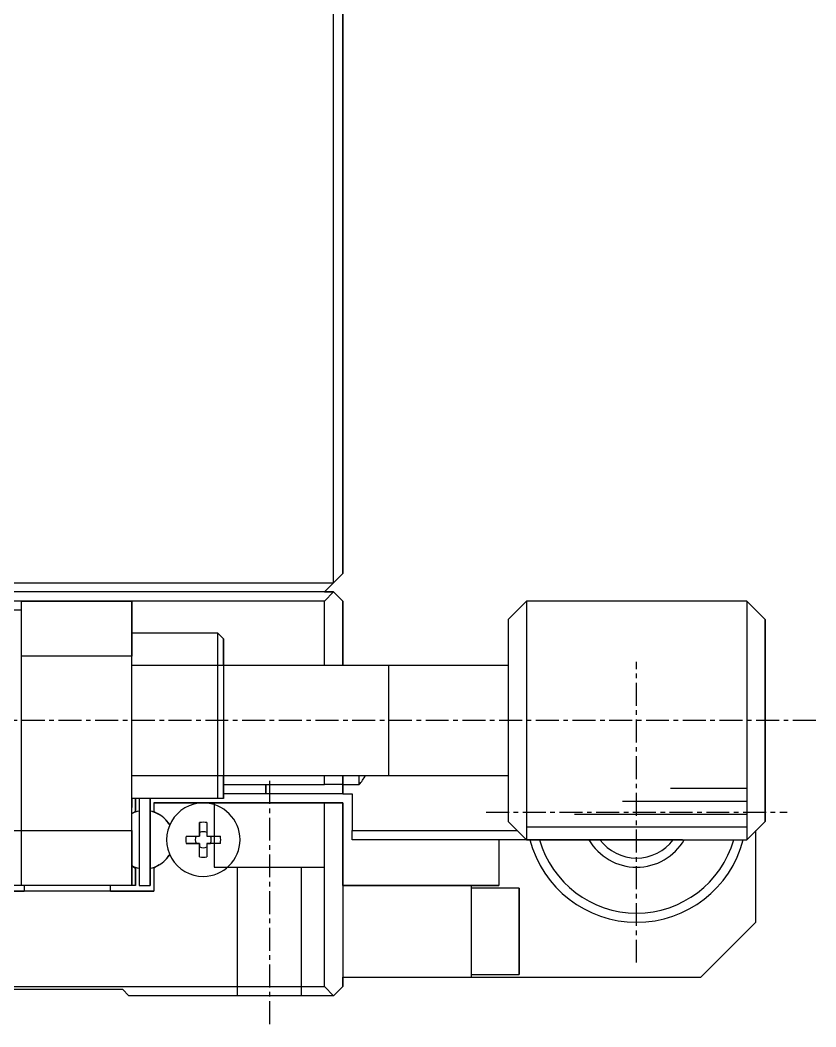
# Model space of a CAD drawing. Extents: x 97 to 299, y 65 to 330.
# Drawn here: x 134.4 to 177.7, y 87.6 to 142.5 of the extents above; entities that cross this region are included whole.
import ezdxf

# ---------------------------------------------------------------- set-up
doc = ezdxf.new("R2010")
doc.units = 0
doc.linetypes.add('CENTER', pattern=[2, 1.25, -0.25, 0.25, -0.25])
doc.layers.get('0').update_dxf_attribs({"linetype": 'CONTINUOUS'})
doc.layers.add('CENTER', color=1, linetype='CENTER')

# ---------------------------------------------------------------- blocks, each defined once
blk = doc.blocks.new('AID5592')
at = {"color": 3, "linetype": 'CONTINUOUS'}
for p, q in [((203.071955, 79.51), (207.234648, 79.51)), ((200.45952, 78.81), (207.234648, 78.81)), ((197.847084, 78.11), (207.234648, 78.11)), ((195.234648, 77.41), (207.234648, 77.41))]:
    blk.add_line(p, q, dxfattribs=at)
at = {"color": 7, "linetype": 'CONTINUOUS'}
blk.add_line((195.234648, 76.71), (207.234648, 76.71), dxfattribs=at)

msp = doc.modelspace()

# ---------------------------------------------------------------- linework, layer by layer
at = {"color": 7, "linetype": 'CONTINUOUS'}
for p, q in [((151.977, 116.306), (151.977, 152.506)), ((151.977, 146.306), (151.977, 112.306)), ((151.477, 111.806), (151.477, 145.806)), ((151.977, 116.306), (151.977, 116.306)), ((151.977, 116.258), (151.977, 116.306)), ((151.977, 116.306), (151.977, 116.306)), ((151.977, 112.306), (151.977, 116.258)), ((151.477, 111.806), (151.977, 112.306)), ((151.977, 112.306), (151.477, 111.806)), ((151.977, 112.306), (151.977, 112.306)), ((112.477, 111.806), (151.477, 111.806)), ((150.977, 111.306), (151.477, 111.806)), ((151.477, 111.806), (150.977, 111.306)), ((150.977, 111.306), (112.977, 111.306)), ((151.477, 111.306), (150.977, 111.306)), ((150.977, 111.306), (151.477, 111.306)), ((150.977, 110.806), (151.477, 111.306)), ((151.977, 110.806), (151.477, 111.306)), ((151.477, 111.306), (151.477, 111.306)), ((151.477, 111.306), (151.977, 110.806)), ((134.476, 110.806), (112.977, 110.806)), ((134.476, 110.306), (130.976, 110.306)), ((140.476, 110.806), (134.476, 110.806)), ((134.476, 110.806), (140.476, 110.806)), ((134.476, 110.806), (134.476, 110.806)), ((134.476, 107.806), (134.476, 110.806)), ((150.977, 110.806), (140.476, 110.806)), ((140.477, 109.056), (140.476, 110.806)), ((140.476, 110.806), (140.476, 110.806)), ((140.476, 110.806), (140.476, 107.806)), ((150.977, 107.306), (150.977, 110.806)), ((151.977, 107.306), (151.977, 110.806)), ((151.977, 110.806), (151.977, 107.306)), ((151.977, 110.806), (151.977, 110.806)), ((161.976, 110.806), (160.976, 109.806)), ((173.976, 110.806), (161.976, 110.806)), ((174.976, 109.806), (173.976, 110.806)), ((145.176, 109.056), (140.476, 109.056)), ((140.476, 104.306), (140.476, 109.056)), ((145.176, 100.056), (145.176, 109.056)), ((145.476, 108.756), (145.176, 109.056)), ((145.476, 108.756), (145.476, 100.056)), ((145.476, 107.306), (145.476, 108.756)), ((140.476, 107.806), (134.476, 107.806)), ((134.476, 98.306), (134.476, 107.806)), ((140.476, 98.306), (140.476, 107.806)), ((154.481, 107.306), (140.476, 107.306)), ((160.976, 107.306), (154.471, 107.306)), ((140.476, 100.056), (140.476, 104.306)), ((140.476, 101.306), (154.481, 101.306)), ((145.476, 100.056), (145.476, 101.306)), ((150.977, 100.806), (150.977, 101.306)), ((151.977, 101.306), (151.977, 100.806)), ((151.977, 100.806), (151.977, 101.306)), ((152.875, 100.806), (152.875, 101.306)), ((154.471, 101.306), (160.976, 101.306)), ((145.476, 100.806), (150.977, 100.806)), ((147.777, 100.306), (147.777, 100.806)), ((147.777, 100.806), (147.777, 100.306)), ((151.977, 100.806), (150.977, 100.806)), ((151.977, 100.806), (152.875, 100.806)), ((151.977, 100.806), (151.977, 100.306)), ((151.977, 100.806), (151.977, 100.806)), ((151.977, 100.306), (151.977, 100.806)), ((145.176, 100.056), (140.476, 100.056)), ((140.476, 100.056), (140.476, 99.556)), ((140.476, 99.556), (140.476, 100.056)), ((140.477, 95.306), (140.477, 100.056)), ((140.677, 99.35), (140.677, 100.056)), ((140.677, 100.056), (140.677, 99.35)), ((140.877, 100.056), (140.877, 95.306)), ((141.477, 95.306), (141.477, 100.056)), ((141.477, 100.056), (141.477, 99.365)), ((145.476, 100.056), (145.176, 100.056)), ((147.777, 100.306), (145.476, 100.306)), ((151.977, 100.306), (147.777, 100.306)), ((151.977, 100.306), (152.477, 100.306)), ((152.477, 100.306), (152.477, 98.306)), ((140.677, 99.35), (140.477, 99.234)), ((140.477, 99.235), (140.677, 99.35)), ((140.677, 99.35), (140.677, 99.35)), ((141.477, 99.456), (141.477, 96.156)), ((141.477, 99.456), (141.477, 99.365)), ((141.477, 99.456), (141.477, 99.365)), ((141.477, 99.456), (141.477, 99.365)), ((141.477, 99.456), (141.477, 99.365)), ((141.477, 99.456), (141.477, 99.365)), ((141.477, 99.456), (141.477, 99.365)), ((141.477, 99.456), (141.477, 99.365)), ((141.477, 99.365), (141.477, 99.456)), ((141.477, 99.365), (141.477, 99.456)), ((141.477, 99.365), (141.477, 99.456)), ((141.477, 99.365), (141.477, 99.456)), ((141.477, 99.365), (141.477, 99.456)), ((141.477, 99.365), (141.477, 99.456)), ((141.477, 99.365), (141.477, 99.456)), ((141.477, 99.365), (141.477, 99.456)), ((141.677, 99.806), (144.377, 99.806)), ((144.377, 99.806), (141.677, 99.806)), ((141.677, 99.806), (141.677, 99.35)), ((141.677, 99.806), (141.677, 99.806)), ((141.677, 99.35), (141.97, 99.181)), ((144.377, 99.806), (150.977, 99.806)), ((150.977, 99.806), (144.377, 99.806)), ((150.977, 99.806), (144.977, 99.806)), ((150.977, 99.806), (144.977, 99.806)), ((150.977, 99.806), (144.977, 99.806)), ((150.977, 99.806), (144.977, 99.806)), ((150.977, 89.806), (150.977, 99.806)), ((151.977, 99.806), (150.977, 99.806)), ((150.977, 99.806), (151.977, 99.806)), ((151.977, 99.806), (151.977, 89.806)), ((151.977, 95.306), (151.977, 99.806)), ((151.977, 99.806), (151.977, 99.806)), ((140.477, 99.235), (140.477, 99.231)), ((140.477, 99.231), (140.477, 99.235)), ((160.976, 98.806), (161.976, 97.806)), ((173.976, 97.806), (174.976, 98.806)), ((130.976, 98.306), (134.476, 98.306)), ((134.476, 98.306), (140.476, 98.306)), ((134.476, 95.306), (134.476, 98.306)), ((140.476, 98.306), (140.476, 95.306)), ((144.177, 98.006), (144.177, 98.735)), ((144.177, 98.735), (144.177, 98.192)), ((144.577, 98.735), (144.577, 98.006)), ((151.977, 96.056), (151.977, 98.556)), ((151.977, 98.556), (151.977, 97.306)), ((152.477, 98.306), (161.476, 98.306)), ((152.477, 97.806), (152.477, 98.306)), ((174.477, 93.306), (174.477, 98.307)), ((174.477, 93.306), (174.477, 98.307)), ((143.448, 98.006), (144.177, 98.006)), ((144.177, 98.192), (144.177, 98.006)), ((144.577, 98.006), (145.305, 98.006)), ((161.976, 97.806), (152.477, 97.806)), ((160.477, 97.806), (160.477, 95.306)), ((170.477, 97.806), (161.976, 97.806)), ((143.448, 97.606), (143.99, 97.606)), ((144.177, 97.606), (143.448, 97.606)), ((143.99, 97.606), (144.177, 97.606)), ((144.177, 97.606), (144.177, 97.419)), ((144.177, 96.877), (144.177, 97.606)), ((144.177, 96.877), (144.177, 97.419)), ((144.577, 97.606), (144.763, 97.606)), ((145.305, 97.606), (144.577, 97.606)), ((144.577, 97.606), (144.577, 96.877)), ((145.305, 97.606), (144.763, 97.606)), ((151.977, 97.306), (151.977, 96.056)), ((140.477, 96.377), (140.677, 96.261)), ((140.677, 96.261), (140.477, 96.377)), ((140.677, 95.306), (140.677, 96.261)), ((140.677, 96.261), (140.677, 96.261)), ((140.677, 96.261), (140.677, 95.306)), ((141.477, 96.247), (141.477, 96.156)), ((141.477, 96.156), (141.477, 96.247)), ((141.477, 96.247), (141.477, 96.156)), ((141.477, 96.156), (141.477, 96.247)), ((141.477, 96.247), (141.477, 96.156)), ((141.477, 96.156), (141.477, 96.247)), ((141.477, 96.247), (141.477, 96.156)), ((141.477, 96.156), (141.477, 96.247)), ((141.477, 96.247), (141.477, 96.156)), ((141.477, 96.156), (141.477, 96.247)), ((141.477, 96.247), (141.477, 96.156)), ((141.477, 96.156), (141.477, 96.247)), ((141.477, 96.247), (141.477, 96.156)), ((141.477, 96.156), (141.477, 96.247)), ((141.477, 96.156), (141.477, 96.247)), ((141.477, 96.247), (141.477, 95.306)), ((141.97, 96.431), (141.677, 96.261)), ((141.677, 96.261), (141.677, 95.006)), ((141.677, 95.006), (122.277, 95.006)), ((134.476, 95.306), (123.477, 95.306)), ((133.477, 95.006), (134.477, 95.006)), ((140.476, 95.306), (134.476, 95.306)), ((139.477, 95.006), (134.477, 95.006)), ((134.477, 95.006), (134.627, 95.006)), ((134.477, 95.006), (134.477, 95.006)), ((134.627, 95.006), (134.477, 95.006)), ((134.627, 95.306), (134.627, 95.006)), ((139.327, 95.006), (139.327, 95.306)), ((139.327, 95.006), (139.477, 95.006)), ((139.477, 95.006), (139.327, 95.006)), ((139.477, 95.006), (141.677, 95.006)), ((139.477, 95.006), (139.477, 95.006)), ((140.476, 95.306), (140.477, 95.306)), ((140.677, 95.306), (140.477, 95.306)), ((140.677, 95.306), (140.677, 95.306)), ((140.877, 95.306), (141.477, 95.306)), ((141.477, 95.306), (141.477, 95.306)), ((151.977, 95.306), (151.977, 90.306)), ((151.977, 95.306), (160.477, 95.306)), ((158.977, 95.306), (151.977, 95.306)), ((151.977, 95.306), (151.977, 95.306)), ((158.977, 90.306), (158.977, 95.306)), ((160.477, 95.306), (158.977, 95.306)), ((158.977, 95.156), (158.977, 95.306)), ((158.977, 95.306), (158.977, 95.306)), ((161.577, 95.156), (158.977, 95.156)), ((161.577, 92.806), (161.577, 95.156)), ((161.577, 95.156), (161.577, 90.456)), ((161.577, 93.441), (161.577, 94.076)), ((161.577, 94.076), (161.577, 93.441)), ((161.577, 92.171), (161.577, 93.441)), ((161.577, 93.441), (161.577, 92.171)), ((174.477, 93.306), (171.477, 90.306)), ((171.477, 90.306), (174.477, 93.306)), ((174.477, 93.306), (174.477, 93.306)), ((161.577, 90.456), (161.577, 92.806)), ((161.577, 91.536), (161.577, 92.171)), ((161.577, 92.171), (161.577, 91.536)), ((151.977, 90.306), (158.977, 90.306)), ((151.977, 89.806), (151.977, 90.306)), ((158.977, 90.456), (161.577, 90.456)), ((158.977, 90.306), (158.977, 90.456)), ((158.977, 90.306), (171.477, 90.306)), ((158.977, 90.306), (158.977, 90.306)), ((171.477, 90.306), (171.477, 90.306)), ((112.977, 89.806), (150.977, 89.806)), ((123.977, 89.656), (139.977, 89.656)), ((139.977, 89.656), (140.327, 89.306)), ((151.477, 89.306), (150.977, 89.806)), ((151.477, 89.306), (151.977, 89.806)), ((151.977, 89.806), (151.477, 89.306)), ((151.977, 89.806), (151.977, 89.806)), ((151.477, 89.306), (140.327, 89.306)), ((151.477, 89.306), (151.477, 89.306))]:
    msp.add_line(p, q, dxfattribs=at)
at = {"color": 9, "linetype": 'CONTINUOUS'}
for p, q in [((154.476, 104.279), (154.476, 107.306)), ((154.476, 101.306), (154.476, 104.279))]:
    msp.add_line(p, q, dxfattribs=at)
at = {"color": 3, "linetype": 'CONTINUOUS'}
for p, q in [((144.977, 99.806), (144.977, 96.306)), ((144.977, 96.306), (150.977, 96.306)), ((146.227, 96.306), (146.227, 89.306)), ((149.727, 89.306), (149.727, 96.306))]:
    msp.add_line(p, q, dxfattribs=at)
at = {"color": 7, "linetype": 'CONTINUOUS'}
for points in [[(161.976, 110.806, 0), (161.976, 110.805, 0), (161.976, 110.804, 0), (161.976, 110.801, 0), (161.976, 110.798, 0), (161.976, 110.793, 0), (161.976, 110.788, 0), (161.976, 110.782, 0), (161.976, 110.774, 0), (161.976, 110.766, 0), (161.976, 110.756, 0), (161.976, 110.746, 0), (161.976, 110.735, 0), (161.976, 110.722, 0), (161.976, 110.709, 0), (161.976, 110.695, 0), (161.976, 110.68, 0), (161.976, 110.663, 0), (161.976, 110.646, 0), (161.976, 110.628, 0), (161.976, 110.609, 0), (161.976, 110.589, 0), (161.976, 110.568, 0), (161.976, 110.546, 0), (161.976, 110.523, 0), (161.976, 110.499, 0), (161.976, 110.474, 0), (161.976, 110.448, 0), (161.976, 110.422, 0), (161.976, 110.394, 0), (161.976, 110.365, 0), (161.976, 110.336, 0), (161.976, 110.305, 0), (161.976, 110.274, 0), (161.976, 110.242, 0), (161.976, 110.209, 0), (161.976, 110.175, 0), (161.976, 110.14, 0), (161.976, 110.104, 0), (161.976, 110.067, 0), (161.976, 110.03, 0), (161.976, 109.991, 0), (161.976, 109.952, 0), (161.976, 109.912, 0), (161.976, 109.871, 0), (161.976, 109.829, 0), (161.976, 109.786, 0), (161.976, 109.743, 0), (161.976, 109.698, 0), (161.976, 109.653, 0), (161.976, 109.607, 0), (161.976, 109.56, 0), (161.976, 109.512, 0), (161.976, 109.464, 0), (161.976, 109.415, 0), (161.976, 109.365, 0), (161.976, 109.314, 0), (161.976, 109.263, 0), (161.976, 109.21, 0), (161.976, 109.157, 0), (161.976, 109.103, 0), (161.976, 109.049, 0), (161.976, 108.994, 0), (161.976, 108.938, 0), (161.976, 108.881, 0), (161.976, 108.824, 0), (161.976, 108.766, 0), (161.976, 108.707, 0), (161.976, 108.648, 0), (161.976, 108.588, 0), (161.976, 108.527, 0), (161.976, 108.466, 0), (161.976, 108.404, 0), (161.976, 108.341, 0), (161.976, 108.278, 0), (161.976, 108.214, 0), (161.976, 108.15, 0), (161.976, 108.085, 0), (161.976, 108.019, 0), (161.976, 107.953, 0), (161.976, 107.886, 0), (161.976, 107.819, 0), (161.976, 107.751, 0), (161.976, 107.683, 0), (161.976, 107.614, 0), (161.976, 107.545, 0), (161.976, 107.475, 0), (161.976, 107.405, 0), (161.976, 107.334, 0), (161.976, 107.263, 0), (161.976, 107.191, 0), (161.976, 107.119, 0), (161.976, 107.047, 0), (161.976, 106.974, 0), (161.976, 106.9, 0), (161.976, 106.827, 0), (161.976, 106.752, 0), (161.976, 106.678, 0), (161.976, 106.603, 0), (161.976, 106.528, 0), (161.976, 106.452, 0), (161.976, 106.376, 0), (161.976, 106.3, 0), (161.976, 106.224, 0), (161.976, 106.147, 0), (161.976, 106.07, 0), (161.976, 105.992, 0), (161.976, 105.915, 0), (161.976, 105.837, 0), (161.976, 105.759, 0), (161.976, 105.681, 0), (161.976, 105.602, 0), (161.976, 105.523, 0), (161.976, 105.444, 0), (161.976, 105.365, 0), (161.976, 105.286, 0), (161.976, 105.207, 0), (161.976, 105.127, 0), (161.976, 105.048, 0), (161.976, 104.968, 0), (161.976, 104.888, 0), (161.976, 104.808, 0), (161.976, 104.728, 0), (161.976, 104.648, 0), (161.976, 104.568, 0), (161.976, 104.488, 0), (161.976, 104.407, 0), (161.976, 104.327, 0), (161.976, 104.247, 0)], [(173.976, 110.806, 0), (173.976, 110.804, 0), (173.976, 110.798, 0), (173.976, 110.788, 0), (173.976, 110.775, 0), (173.976, 110.757, 0), (173.976, 110.736, 0), (173.976, 110.71, 0), (173.976, 110.681, 0), (173.976, 110.648, 0), (173.976, 110.611, 0), (173.976, 110.57, 0), (173.976, 110.526, 0), (173.976, 110.478, 0), (173.976, 110.426, 0), (173.976, 110.37, 0), (173.976, 110.311, 0), (173.976, 110.248, 0), (173.976, 110.182, 0), (173.976, 110.112, 0), (173.976, 110.038, 0), (173.976, 109.961, 0), (173.976, 109.881, 0), (173.976, 109.797, 0), (173.976, 109.71, 0), (173.976, 109.62, 0), (173.976, 109.527, 0), (173.976, 109.43, 0), (173.976, 109.33, 0), (173.976, 109.228, 0), (173.976, 109.122, 0), (173.976, 109.014, 0), (173.976, 108.902, 0), (173.976, 108.788, 0), (173.976, 108.671, 0), (173.976, 108.552, 0), (173.976, 108.429, 0), (173.976, 108.305, 0), (173.976, 108.178, 0), (173.976, 108.049, 0), (173.976, 107.917, 0), (173.976, 107.783, 0), (173.976, 107.648, 0), (173.976, 107.51, 0), (173.976, 107.37, 0), (173.976, 107.228, 0), (173.976, 107.085, 0), (173.976, 106.94, 0), (173.976, 106.793, 0), (173.976, 106.645, 0), (173.976, 106.496, 0), (173.976, 106.345, 0), (173.976, 106.193, 0), (173.976, 106.04, 0), (173.976, 105.885, 0), (173.976, 105.73, 0), (173.976, 105.574, 0), (173.976, 105.417, 0), (173.976, 105.26, 0), (173.976, 105.102, 0), (173.976, 104.943, 0), (173.976, 104.784, 0), (173.976, 104.625, 0), (173.976, 104.465, 0), (173.976, 104.306, 0), (173.976, 104.146, 0), (173.976, 103.987, 0), (173.976, 103.828, 0), (173.976, 103.669, 0), (173.976, 103.51, 0), (173.976, 103.352, 0), (173.976, 103.195, 0), (173.976, 103.038, 0), (173.976, 102.882, 0), (173.976, 102.726, 0), (173.976, 102.572, 0), (173.976, 102.419, 0), (173.976, 102.267, 0), (173.976, 102.116, 0), (173.976, 101.967, 0), (173.976, 101.818, 0), (173.976, 101.672, 0), (173.976, 101.527, 0), (173.976, 101.383, 0), (173.976, 101.242, 0), (173.976, 101.102, 0), (173.976, 100.964, 0), (173.976, 100.828, 0), (173.976, 100.695, 0), (173.976, 100.563, 0), (173.976, 100.434, 0), (173.976, 100.307, 0), (173.976, 100.182, 0), (173.976, 100.06, 0), (173.976, 99.941, 0), (173.976, 99.824, 0), (173.976, 99.71, 0), (173.976, 99.598, 0), (173.976, 99.49, 0), (173.976, 99.384, 0), (173.976, 99.281, 0), (173.976, 99.182, 0), (173.976, 99.085, 0), (173.976, 98.992, 0), (173.976, 98.901, 0), (173.976, 98.814, 0), (173.976, 98.731, 0), (173.976, 98.65, 0), (173.976, 98.573, 0), (173.976, 98.5, 0), (173.976, 98.43, 0), (173.976, 98.364, 0), (173.976, 98.301, 0), (173.976, 98.241, 0), (173.976, 98.186, 0), (173.976, 98.134, 0), (173.976, 98.086, 0), (173.976, 98.041, 0), (173.976, 98.001, 0), (173.976, 97.964, 0), (173.976, 97.931, 0), (173.976, 97.901, 0), (173.976, 97.876, 0), (173.976, 97.855, 0), (173.976, 97.837, 0), (173.976, 97.823, 0), (173.976, 97.814, 0), (173.976, 97.808, 0), (173.976, 97.806, 0)], [(160.976, 109.806, 0), (160.976, 109.805, 0), (160.976, 109.804, 0), (160.976, 109.802, 0), (160.976, 109.799, 0), (160.976, 109.795, 0), (160.976, 109.791, 0), (160.976, 109.785, 0), (160.976, 109.779, 0), (160.976, 109.772, 0), (160.976, 109.764, 0), (160.976, 109.755, 0), (160.976, 109.746, 0), (160.976, 109.735, 0), (160.976, 109.724, 0), (160.976, 109.712, 0), (160.976, 109.699, 0), (160.976, 109.685, 0), (160.976, 109.671, 0), (160.976, 109.655, 0), (160.976, 109.639, 0), (160.976, 109.622, 0), (160.976, 109.604, 0), (160.976, 109.586, 0), (160.976, 109.566, 0), (160.976, 109.546, 0), (160.976, 109.525, 0), (160.976, 109.503, 0), (160.976, 109.481, 0), (160.976, 109.457, 0), (160.976, 109.433, 0), (160.976, 109.408, 0), (160.976, 109.382, 0), (160.976, 109.356, 0), (160.976, 109.329, 0), (160.976, 109.301, 0), (160.976, 109.272, 0), (160.976, 109.242, 0), (160.976, 109.212, 0), (160.976, 109.181, 0), (160.976, 109.149, 0), (160.976, 109.117, 0), (160.976, 109.083, 0), (160.976, 109.049, 0), (160.976, 109.015, 0), (160.976, 108.979, 0), (160.976, 108.943, 0), (160.976, 108.906, 0), (160.976, 108.869, 0), (160.976, 108.83, 0), (160.976, 108.791, 0), (160.976, 108.752, 0), (160.976, 108.711, 0), (160.976, 108.67, 0), (160.976, 108.629, 0), (160.976, 108.586, 0), (160.976, 108.544, 0), (160.976, 108.5, 0), (160.976, 108.456, 0), (160.976, 108.411, 0), (160.976, 108.365, 0), (160.976, 108.319, 0), (160.976, 108.273, 0), (160.976, 108.225, 0), (160.976, 108.177, 0), (160.976, 108.129, 0), (160.976, 108.08, 0), (160.976, 108.03, 0), (160.976, 107.98, 0), (160.976, 107.929, 0), (160.976, 107.878, 0), (160.976, 107.826, 0), (160.976, 107.773, 0), (160.976, 107.72, 0), (160.976, 107.667, 0), (160.976, 107.613, 0), (160.976, 107.558, 0), (160.976, 107.503, 0), (160.976, 107.448, 0), (160.976, 107.392, 0), (160.976, 107.336, 0), (160.976, 107.279, 0), (160.976, 107.221, 0), (160.976, 107.164, 0), (160.976, 107.105, 0), (160.976, 107.047, 0), (160.976, 106.988, 0), (160.976, 106.928, 0), (160.976, 106.868, 0), (160.976, 106.808, 0), (160.976, 106.747, 0), (160.976, 106.686, 0), (160.976, 106.625, 0), (160.976, 106.563, 0), (160.976, 106.501, 0), (160.976, 106.439, 0), (160.976, 106.376, 0), (160.976, 106.313, 0), (160.976, 106.25, 0), (160.976, 106.186, 0), (160.976, 106.122, 0), (160.976, 106.058, 0), (160.976, 105.993, 0), (160.976, 105.929, 0), (160.976, 105.864, 0), (160.976, 105.798, 0), (160.976, 105.733, 0), (160.976, 105.667, 0), (160.976, 105.601, 0), (160.976, 105.535, 0), (160.976, 105.469, 0), (160.976, 105.403, 0), (160.976, 105.336, 0), (160.976, 105.269, 0), (160.976, 105.202, 0), (160.976, 105.135, 0), (160.976, 105.068, 0), (160.976, 105.001, 0), (160.976, 104.934, 0), (160.976, 104.866, 0), (160.976, 104.798, 0), (160.976, 104.731, 0), (160.976, 104.663, 0), (160.976, 104.595, 0), (160.976, 104.528, 0), (160.976, 104.46, 0), (160.976, 104.392, 0), (160.976, 104.324, 0), (160.976, 104.256, 0)], [(174.976, 109.806, 0), (174.976, 109.804, 0), (174.976, 109.799, 0), (174.976, 109.791, 0), (174.976, 109.779, 0), (174.976, 109.765, 0), (174.976, 109.746, 0), (174.976, 109.725, 0), (174.976, 109.7, 0), (174.976, 109.672, 0), (174.976, 109.641, 0), (174.976, 109.607, 0), (174.976, 109.569, 0), (174.976, 109.528, 0), (174.976, 109.484, 0), (174.976, 109.437, 0), (174.976, 109.387, 0), (174.976, 109.334, 0), (174.976, 109.278, 0), (174.976, 109.219, 0), (174.976, 109.156, 0), (174.976, 109.091, 0), (174.976, 109.023, 0), (174.976, 108.953, 0), (174.976, 108.879, 0), (174.976, 108.803, 0), (174.976, 108.724, 0), (174.976, 108.642, 0), (174.976, 108.557, 0), (174.976, 108.471, 0), (174.976, 108.381, 0), (174.976, 108.289, 0), (174.976, 108.195, 0), (174.976, 108.098, 0), (174.976, 107.999, 0), (174.976, 107.898, 0), (174.976, 107.795, 0), (174.976, 107.69, 0), (174.976, 107.582, 0), (174.976, 107.473, 0), (174.976, 107.362, 0), (174.976, 107.248, 0), (174.976, 107.133, 0), (174.976, 107.017, 0), (174.976, 106.899, 0), (174.976, 106.779, 0), (174.976, 106.657, 0), (174.976, 106.535, 0), (174.976, 106.411, 0), (174.976, 106.285, 0), (174.976, 106.159, 0), (174.976, 106.031, 0), (174.976, 105.902, 0), (174.976, 105.773, 0), (174.976, 105.642, 0), (174.976, 105.511, 0), (174.976, 105.379, 0), (174.976, 105.246, 0), (174.976, 105.113, 0), (174.976, 104.979, 0), (174.976, 104.845, 0), (174.976, 104.71, 0), (174.976, 104.576, 0), (174.976, 104.441, 0), (174.976, 104.306, 0), (174.976, 104.171, 0), (174.976, 104.036, 0), (174.976, 103.901, 0), (174.976, 103.767, 0), (174.976, 103.633, 0), (174.976, 103.499, 0), (174.976, 103.366, 0), (174.976, 103.233, 0), (174.976, 103.101, 0), (174.976, 102.969, 0), (174.976, 102.839, 0), (174.976, 102.709, 0), (174.976, 102.581, 0), (174.976, 102.453, 0), (174.976, 102.326, 0), (174.976, 102.201, 0), (174.976, 102.077, 0), (174.976, 101.954, 0), (174.976, 101.833, 0), (174.976, 101.713, 0), (174.976, 101.595, 0), (174.976, 101.478, 0), (174.976, 101.363, 0), (174.976, 101.25, 0), (174.976, 101.139, 0), (174.976, 101.029, 0), (174.976, 100.922, 0), (174.976, 100.817, 0), (174.976, 100.713, 0), (174.976, 100.612, 0), (174.976, 100.513, 0), (174.976, 100.417, 0), (174.976, 100.322, 0), (174.976, 100.231, 0), (174.976, 100.141, 0), (174.976, 100.054, 0), (174.976, 99.97, 0), (174.976, 99.888, 0), (174.976, 99.809, 0), (174.976, 99.733, 0), (174.976, 99.659, 0), (174.976, 99.588, 0), (174.976, 99.52, 0), (174.976, 99.455, 0), (174.976, 99.393, 0), (174.976, 99.334, 0), (174.976, 99.278, 0), (174.976, 99.225, 0), (174.976, 99.174, 0), (174.976, 99.127, 0), (174.976, 99.083, 0), (174.976, 99.043, 0), (174.976, 99.005, 0), (174.976, 98.971, 0), (174.976, 98.939, 0), (174.976, 98.912, 0), (174.976, 98.887, 0), (174.976, 98.865, 0), (174.976, 98.847, 0), (174.976, 98.832, 0), (174.976, 98.821, 0), (174.976, 98.813, 0), (174.976, 98.808, 0), (174.976, 98.806, 0)], [(174.976, 104.356, 0), (174.976, 104.423, 0), (174.976, 104.49, 0), (174.976, 104.557, 0), (174.976, 104.624, 0), (174.976, 104.691, 0), (174.976, 104.758, 0), (174.976, 104.825, 0), (174.976, 104.891, 0), (174.976, 104.958, 0), (174.976, 105.025, 0), (174.976, 105.091, 0), (174.976, 105.158, 0), (174.976, 105.224, 0), (174.976, 105.29, 0), (174.976, 105.356, 0), (174.976, 105.422, 0), (174.976, 105.487, 0), (174.976, 105.553, 0), (174.976, 105.618, 0), (174.976, 105.683, 0), (174.976, 105.748, 0), (174.976, 105.812, 0), (174.976, 105.877, 0), (174.976, 105.941, 0), (174.976, 106.005, 0), (174.976, 106.069, 0), (174.976, 106.132, 0), (174.976, 106.195, 0), (174.976, 106.258, 0), (174.976, 106.321, 0), (174.976, 106.383, 0), (174.976, 106.445, 0), (174.976, 106.507, 0), (174.976, 106.568, 0), (174.976, 106.629, 0), (174.976, 106.69, 0), (174.976, 106.75, 0), (174.976, 106.81, 0), (174.976, 106.869, 0), (174.976, 106.929, 0), (174.976, 106.987, 0), (174.976, 107.046, 0), (174.976, 107.104, 0), (174.976, 107.161, 0), (174.976, 107.219, 0), (174.976, 107.275, 0), (174.976, 107.331, 0), (174.976, 107.387, 0), (174.976, 107.443, 0), (174.976, 107.498, 0), (174.976, 107.552, 0), (174.976, 107.606, 0), (174.976, 107.659, 0), (174.976, 107.712, 0), (174.976, 107.765, 0), (174.976, 107.817, 0), (174.976, 107.868, 0), (174.976, 107.919, 0), (174.976, 107.969, 0), (174.976, 108.019, 0), (174.976, 108.068, 0), (174.976, 108.117, 0), (174.976, 108.165, 0), (174.976, 108.212, 0), (174.976, 108.259, 0), (174.976, 108.306, 0), (174.976, 108.352, 0), (174.976, 108.397, 0), (174.976, 108.441, 0), (174.976, 108.485, 0), (174.976, 108.528, 0), (174.976, 108.571, 0), (174.976, 108.613, 0), (174.976, 108.655, 0), (174.976, 108.695, 0), (174.976, 108.735, 0), (174.976, 108.775, 0), (174.976, 108.814, 0), (174.976, 108.852, 0), (174.976, 108.889, 0), (174.976, 108.926, 0), (174.976, 108.962, 0), (174.976, 108.997, 0), (174.976, 109.032, 0), (174.976, 109.066, 0), (174.976, 109.099, 0), (174.976, 109.132, 0), (174.976, 109.164, 0), (174.976, 109.195, 0), (174.976, 109.225, 0), (174.976, 109.255, 0), (174.976, 109.284, 0), (174.976, 109.312, 0), (174.976, 109.339, 0), (174.976, 109.366, 0), (174.976, 109.392, 0), (174.976, 109.417, 0), (174.976, 109.441, 0), (174.976, 109.465, 0), (174.976, 109.488, 0), (174.976, 109.51, 0), (174.976, 109.531, 0), (174.976, 109.552, 0), (174.976, 109.572, 0), (174.976, 109.591, 0), (174.976, 109.609, 0), (174.976, 109.626, 0), (174.976, 109.643, 0), (174.976, 109.659, 0), (174.976, 109.674, 0), (174.976, 109.688, 0), (174.976, 109.701, 0), (174.976, 109.714, 0), (174.976, 109.726, 0), (174.976, 109.737, 0), (174.976, 109.747, 0), (174.976, 109.756, 0), (174.976, 109.765, 0), (174.976, 109.773, 0), (174.976, 109.78, 0), (174.976, 109.786, 0), (174.976, 109.791, 0), (174.976, 109.796, 0), (174.976, 109.799, 0), (174.976, 109.802, 0), (174.976, 109.804, 0), (174.976, 109.805, 0), (174.976, 109.806, 0)], [(160.976, 104.256, 0), (160.976, 104.189, 0), (160.976, 104.122, 0), (160.976, 104.055, 0), (160.976, 103.988, 0), (160.976, 103.921, 0), (160.976, 103.854, 0), (160.976, 103.787, 0), (160.976, 103.72, 0), (160.976, 103.654, 0), (160.976, 103.587, 0), (160.976, 103.521, 0), (160.976, 103.454, 0), (160.976, 103.388, 0), (160.976, 103.322, 0), (160.976, 103.256, 0), (160.976, 103.19, 0), (160.976, 103.125, 0), (160.976, 103.059, 0), (160.976, 102.994, 0), (160.976, 102.929, 0), (160.976, 102.864, 0), (160.976, 102.799, 0), (160.976, 102.735, 0), (160.976, 102.671, 0), (160.976, 102.607, 0), (160.976, 102.543, 0), (160.976, 102.48, 0), (160.976, 102.416, 0), (160.976, 102.354, 0), (160.976, 102.291, 0), (160.976, 102.229, 0), (160.976, 102.167, 0), (160.976, 102.105, 0), (160.976, 102.044, 0), (160.976, 101.983, 0), (160.976, 101.922, 0), (160.976, 101.862, 0), (160.976, 101.802, 0), (160.976, 101.742, 0), (160.976, 101.683, 0), (160.976, 101.624, 0), (160.976, 101.566, 0), (160.976, 101.508, 0), (160.976, 101.45, 0), (160.976, 101.393, 0), (160.976, 101.337, 0), (160.976, 101.28, 0), (160.976, 101.224, 0), (160.976, 101.169, 0), (160.976, 101.114, 0), (160.976, 101.06, 0), (160.976, 101.006, 0), (160.976, 100.952, 0), (160.976, 100.899, 0), (160.976, 100.847, 0), (160.976, 100.795, 0), (160.976, 100.744, 0), (160.976, 100.693, 0), (160.976, 100.643, 0), (160.976, 100.593, 0), (160.976, 100.544, 0), (160.976, 100.495, 0), (160.976, 100.447, 0), (160.976, 100.399, 0), (160.976, 100.352, 0), (160.976, 100.306, 0), (160.976, 100.26, 0), (160.976, 100.215, 0), (160.976, 100.17, 0), (160.976, 100.127, 0), (160.976, 100.083, 0), (160.976, 100.041, 0), (160.976, 99.999, 0), (160.976, 99.957, 0), (160.976, 99.916, 0), (160.976, 99.876, 0), (160.976, 99.837, 0), (160.976, 99.798, 0), (160.976, 99.76, 0), (160.976, 99.722, 0), (160.976, 99.686, 0), (160.976, 99.65, 0), (160.976, 99.614, 0), (160.976, 99.58, 0), (160.976, 99.546, 0), (160.976, 99.512, 0), (160.976, 99.48, 0), (160.976, 99.448, 0), (160.976, 99.417, 0), (160.976, 99.386, 0), (160.976, 99.357, 0), (160.976, 99.328, 0), (160.976, 99.3, 0), (160.976, 99.272, 0), (160.976, 99.246, 0), (160.976, 99.22, 0), (160.976, 99.195, 0), (160.976, 99.17, 0), (160.976, 99.147, 0), (160.976, 99.124, 0), (160.976, 99.102, 0), (160.976, 99.08, 0), (160.976, 99.06, 0), (160.976, 99.04, 0), (160.976, 99.021, 0), (160.976, 99.003, 0), (160.976, 98.985, 0), (160.976, 98.969, 0), (160.976, 98.953, 0), (160.976, 98.938, 0), (160.976, 98.924, 0), (160.976, 98.91, 0), (160.976, 98.898, 0), (160.976, 98.886, 0), (160.976, 98.875, 0), (160.976, 98.865, 0), (160.976, 98.855, 0), (160.976, 98.847, 0), (160.976, 98.839, 0), (160.976, 98.832, 0), (160.976, 98.826, 0), (160.976, 98.821, 0), (160.976, 98.816, 0), (160.976, 98.812, 0), (160.976, 98.81, 0), (160.976, 98.808, 0), (160.976, 98.806, 0), (160.976, 98.806, 0)], [(161.976, 104.247, 0), (161.976, 104.168, 0), (161.976, 104.088, 0), (161.976, 104.009, 0), (161.976, 103.93, 0), (161.976, 103.851, 0), (161.976, 103.772, 0), (161.976, 103.693, 0), (161.976, 103.614, 0), (161.976, 103.535, 0), (161.976, 103.456, 0), (161.976, 103.378, 0), (161.976, 103.299, 0), (161.976, 103.221, 0), (161.976, 103.143, 0), (161.976, 103.065, 0), (161.976, 102.987, 0), (161.976, 102.91, 0), (161.976, 102.832, 0), (161.976, 102.755, 0), (161.976, 102.678, 0), (161.976, 102.602, 0), (161.976, 102.525, 0), (161.976, 102.449, 0), (161.976, 102.373, 0), (161.976, 102.298, 0), (161.976, 102.222, 0), (161.976, 102.147, 0), (161.976, 102.073, 0), (161.976, 101.999, 0), (161.976, 101.925, 0), (161.976, 101.851, 0), (161.976, 101.778, 0), (161.976, 101.705, 0), (161.976, 101.632, 0), (161.976, 101.56, 0), (161.976, 101.489, 0), (161.976, 101.417, 0), (161.976, 101.346, 0), (161.976, 101.276, 0), (161.976, 101.206, 0), (161.976, 101.137, 0), (161.976, 101.068, 0), (161.976, 100.999, 0), (161.976, 100.931, 0), (161.976, 100.864, 0), (161.976, 100.797, 0), (161.976, 100.73, 0), (161.976, 100.664, 0), (161.976, 100.599, 0), (161.976, 100.534, 0), (161.976, 100.47, 0), (161.976, 100.406, 0), (161.976, 100.343, 0), (161.976, 100.28, 0), (161.976, 100.218, 0), (161.976, 100.157, 0), (161.976, 100.096, 0), (161.976, 100.036, 0), (161.976, 99.976, 0), (161.976, 99.918, 0), (161.976, 99.859, 0), (161.976, 99.802, 0), (161.976, 99.745, 0), (161.976, 99.689, 0), (161.976, 99.633, 0), (161.976, 99.579, 0), (161.976, 99.525, 0), (161.976, 99.471, 0), (161.976, 99.419, 0), (161.976, 99.367, 0), (161.976, 99.315, 0), (161.976, 99.265, 0), (161.976, 99.215, 0), (161.976, 99.166, 0), (161.976, 99.118, 0), (161.976, 99.071, 0), (161.976, 99.024, 0), (161.976, 98.978, 0), (161.976, 98.933, 0), (161.976, 98.889, 0), (161.976, 98.846, 0), (161.976, 98.803, 0), (161.976, 98.761, 0), (161.976, 98.72, 0), (161.976, 98.68, 0), (161.976, 98.641, 0), (161.976, 98.602, 0), (161.976, 98.565, 0), (161.976, 98.528, 0), (161.976, 98.492, 0), (161.976, 98.457, 0), (161.976, 98.423, 0), (161.976, 98.39, 0), (161.976, 98.357, 0), (161.976, 98.326, 0), (161.976, 98.295, 0), (161.976, 98.265, 0), (161.976, 98.237, 0), (161.976, 98.209, 0), (161.976, 98.182, 0), (161.976, 98.155, 0), (161.976, 98.13, 0), (161.976, 98.106, 0), (161.976, 98.083, 0), (161.976, 98.06, 0), (161.976, 98.039, 0), (161.976, 98.018, 0), (161.976, 97.998, 0), (161.976, 97.98, 0), (161.976, 97.962, 0), (161.976, 97.945, 0), (161.976, 97.929, 0), (161.976, 97.914, 0), (161.976, 97.9, 0), (161.976, 97.888, 0), (161.976, 97.875, 0), (161.976, 97.864, 0), (161.976, 97.854, 0), (161.976, 97.845, 0), (161.976, 97.837, 0), (161.976, 97.83, 0), (161.976, 97.823, 0), (161.976, 97.818, 0), (161.976, 97.814, 0), (161.976, 97.81, 0), (161.976, 97.808, 0), (161.976, 97.806, 0), (161.976, 97.806, 0)], [(174.976, 98.806, 0), (174.976, 98.806, 0), (174.976, 98.808, 0), (174.976, 98.81, 0), (174.976, 98.813, 0), (174.976, 98.816, 0), (174.976, 98.821, 0), (174.976, 98.826, 0), (174.976, 98.833, 0), (174.976, 98.84, 0), (174.976, 98.848, 0), (174.976, 98.856, 0), (174.976, 98.866, 0), (174.976, 98.876, 0), (174.976, 98.888, 0), (174.976, 98.9, 0), (174.976, 98.913, 0), (174.976, 98.927, 0), (174.976, 98.941, 0), (174.976, 98.956, 0), (174.976, 98.973, 0), (174.976, 98.99, 0), (174.976, 99.007, 0), (174.976, 99.026, 0), (174.976, 99.045, 0), (174.976, 99.066, 0), (174.976, 99.087, 0), (174.976, 99.109, 0), (174.976, 99.131, 0), (174.976, 99.154, 0), (174.976, 99.179, 0), (174.976, 99.204, 0), (174.976, 99.229, 0), (174.976, 99.256, 0), (174.976, 99.283, 0), (174.976, 99.311, 0), (174.976, 99.34, 0), (174.976, 99.37, 0), (174.976, 99.4, 0), (174.976, 99.431, 0), (174.976, 99.463, 0), (174.976, 99.495, 0), (174.976, 99.528, 0), (174.976, 99.562, 0), (174.976, 99.597, 0), (174.976, 99.633, 0), (174.976, 99.669, 0), (174.976, 99.706, 0), (174.976, 99.743, 0), (174.976, 99.781, 0), (174.976, 99.82, 0), (174.976, 99.86, 0), (174.976, 99.9, 0), (174.976, 99.941, 0), (174.976, 99.983, 0), (174.976, 100.025, 0), (174.976, 100.068, 0), (174.976, 100.112, 0), (174.976, 100.156, 0), (174.976, 100.201, 0), (174.976, 100.246, 0), (174.976, 100.293, 0), (174.976, 100.339, 0), (174.976, 100.387, 0), (174.976, 100.434, 0), (174.976, 100.483, 0), (174.976, 100.532, 0), (174.976, 100.582, 0), (174.976, 100.632, 0), (174.976, 100.683, 0), (174.976, 100.734, 0), (174.976, 100.786, 0), (174.976, 100.838, 0), (174.976, 100.891, 0), (174.976, 100.945, 0), (174.976, 100.999, 0), (174.976, 101.053, 0), (174.976, 101.108, 0), (174.976, 101.164, 0), (174.976, 101.22, 0), (174.976, 101.276, 0), (174.976, 101.333, 0), (174.976, 101.39, 0), (174.976, 101.448, 0), (174.976, 101.506, 0), (174.976, 101.565, 0), (174.976, 101.624, 0), (174.976, 101.684, 0), (174.976, 101.743, 0), (174.976, 101.804, 0), (174.976, 101.864, 0), (174.976, 101.925, 0), (174.976, 101.987, 0), (174.976, 102.048, 0), (174.976, 102.111, 0), (174.976, 102.173, 0), (174.976, 102.236, 0), (174.976, 102.299, 0), (174.976, 102.362, 0), (174.976, 102.426, 0), (174.976, 102.49, 0), (174.976, 102.554, 0), (174.976, 102.618, 0), (174.976, 102.683, 0), (174.976, 102.748, 0), (174.976, 102.813, 0), (174.976, 102.879, 0), (174.976, 102.944, 0), (174.976, 103.01, 0), (174.976, 103.076, 0), (174.976, 103.143, 0), (174.976, 103.209, 0), (174.976, 103.276, 0), (174.976, 103.342, 0), (174.976, 103.409, 0), (174.976, 103.476, 0), (174.976, 103.544, 0), (174.976, 103.611, 0), (174.976, 103.678, 0), (174.976, 103.746, 0), (174.976, 103.813, 0), (174.976, 103.881, 0), (174.976, 103.949, 0), (174.976, 104.016, 0), (174.976, 104.084, 0), (174.976, 104.152, 0), (174.976, 104.22, 0), (174.976, 104.288, 0), (174.976, 104.356, 0)]]:
    msp.add_polyline3d(points, dxfattribs=at)
for centre, radius, start, end in [((150.377, 102.806), 3.2, 321.3178, 332.0468), ((141.177, 97.806), 1.587, 100.8741, 116.1694), ((141.177, 97.806), 1.587, 61.0795, 79.1046), ((141.177, 97.806), 1.587, 60.7537, 79.094), ((141.177, 97.806), 1.587, 60.0021, 79.0887), ((144.377, 97.806), 2, 90, 270.0002), ((144.377, 97.806), 2, 270.0002, 90), ((141.177, 97.806), 1.587, 45, 60), ((141.062, 97.691), 1.75, 31.854, 45), ((141.177, 97.806), 1.587, 30.4075, 42.9423), ((141.177, 97.806), 1.587, 30.4134, 41.9908), ((141.177, 97.806), 1.587, 30.4252, 40.6484), ((144.377, 97.806), 0.95, 77.8468, 102.1532), ((144.377, 97.806), 0.435, 62.6335, 117.3665), ((144.377, 97.806), 0.95, 167.8468, 192.1532), ((144.377, 97.806), 0.435, 152.6335, 207.3665), ((144.377, 97.806), 0.435, 332.6335, 27.3665), ((144.377, 97.806), 0.95, 347.8468, 12.1532), ((167.977, 99.306), 6, 194.4775, 270.0002), ((167.977, 99.306), 5.5, 195.8266, 344.1734), ((167.977, 99.306), 3, 210, 270.0003), ((167.977, 99.306), 2.5, 216.8699, 270.0003), ((167.977, 99.306), 6, 270.0002, 345.5225), ((167.977, 99.306), 6, 270.0002, 345.5225), ((167.977, 99.306), 3, 270.0003, 330), ((167.977, 99.306), 2.5, 270.0003, 323.1301), ((144.377, 97.806), 0.435, 242.6335, 297.3665), ((141.177, 97.806), 1.587, 300, 315), ((141.062, 97.921), 1.75, 315, 328.146), ((141.177, 97.806), 1.587, 317.0577, 329.5925), ((141.177, 97.806), 1.587, 318.0092, 329.5866), ((141.177, 97.806), 1.587, 319.3516, 329.5748), ((144.377, 97.806), 0.95, 257.8468, 282.1532), ((141.177, 97.806), 1.587, 243.8306, 259.1259), ((141.177, 97.806), 1.587, 280.912, 299.481), ((141.177, 97.806), 1.587, 280.9067, 299.2463), ((141.177, 97.806), 1.587, 280.8961, 298.9205)]:
    msp.add_arc(centre, radius, start, end, dxfattribs=at)
at = {"layer": 'CENTER', "color": 1, "linetype": 'CENTER'}
for p, q in [((167.977, 91.106), (167.977, 107.506)), ((177.74, 104.306), (118.579, 104.306)), ((147.977, 101.006), (147.977, 87.606)), ((159.777, 99.306), (176.177, 99.306))]:
    msp.add_line(p, q, dxfattribs=at)

# ---------------------------------------------------------------- block references
msp.add_blockref('AID5592', (-33.258, 21.096))

doc.saveas('drawing.dxf')
